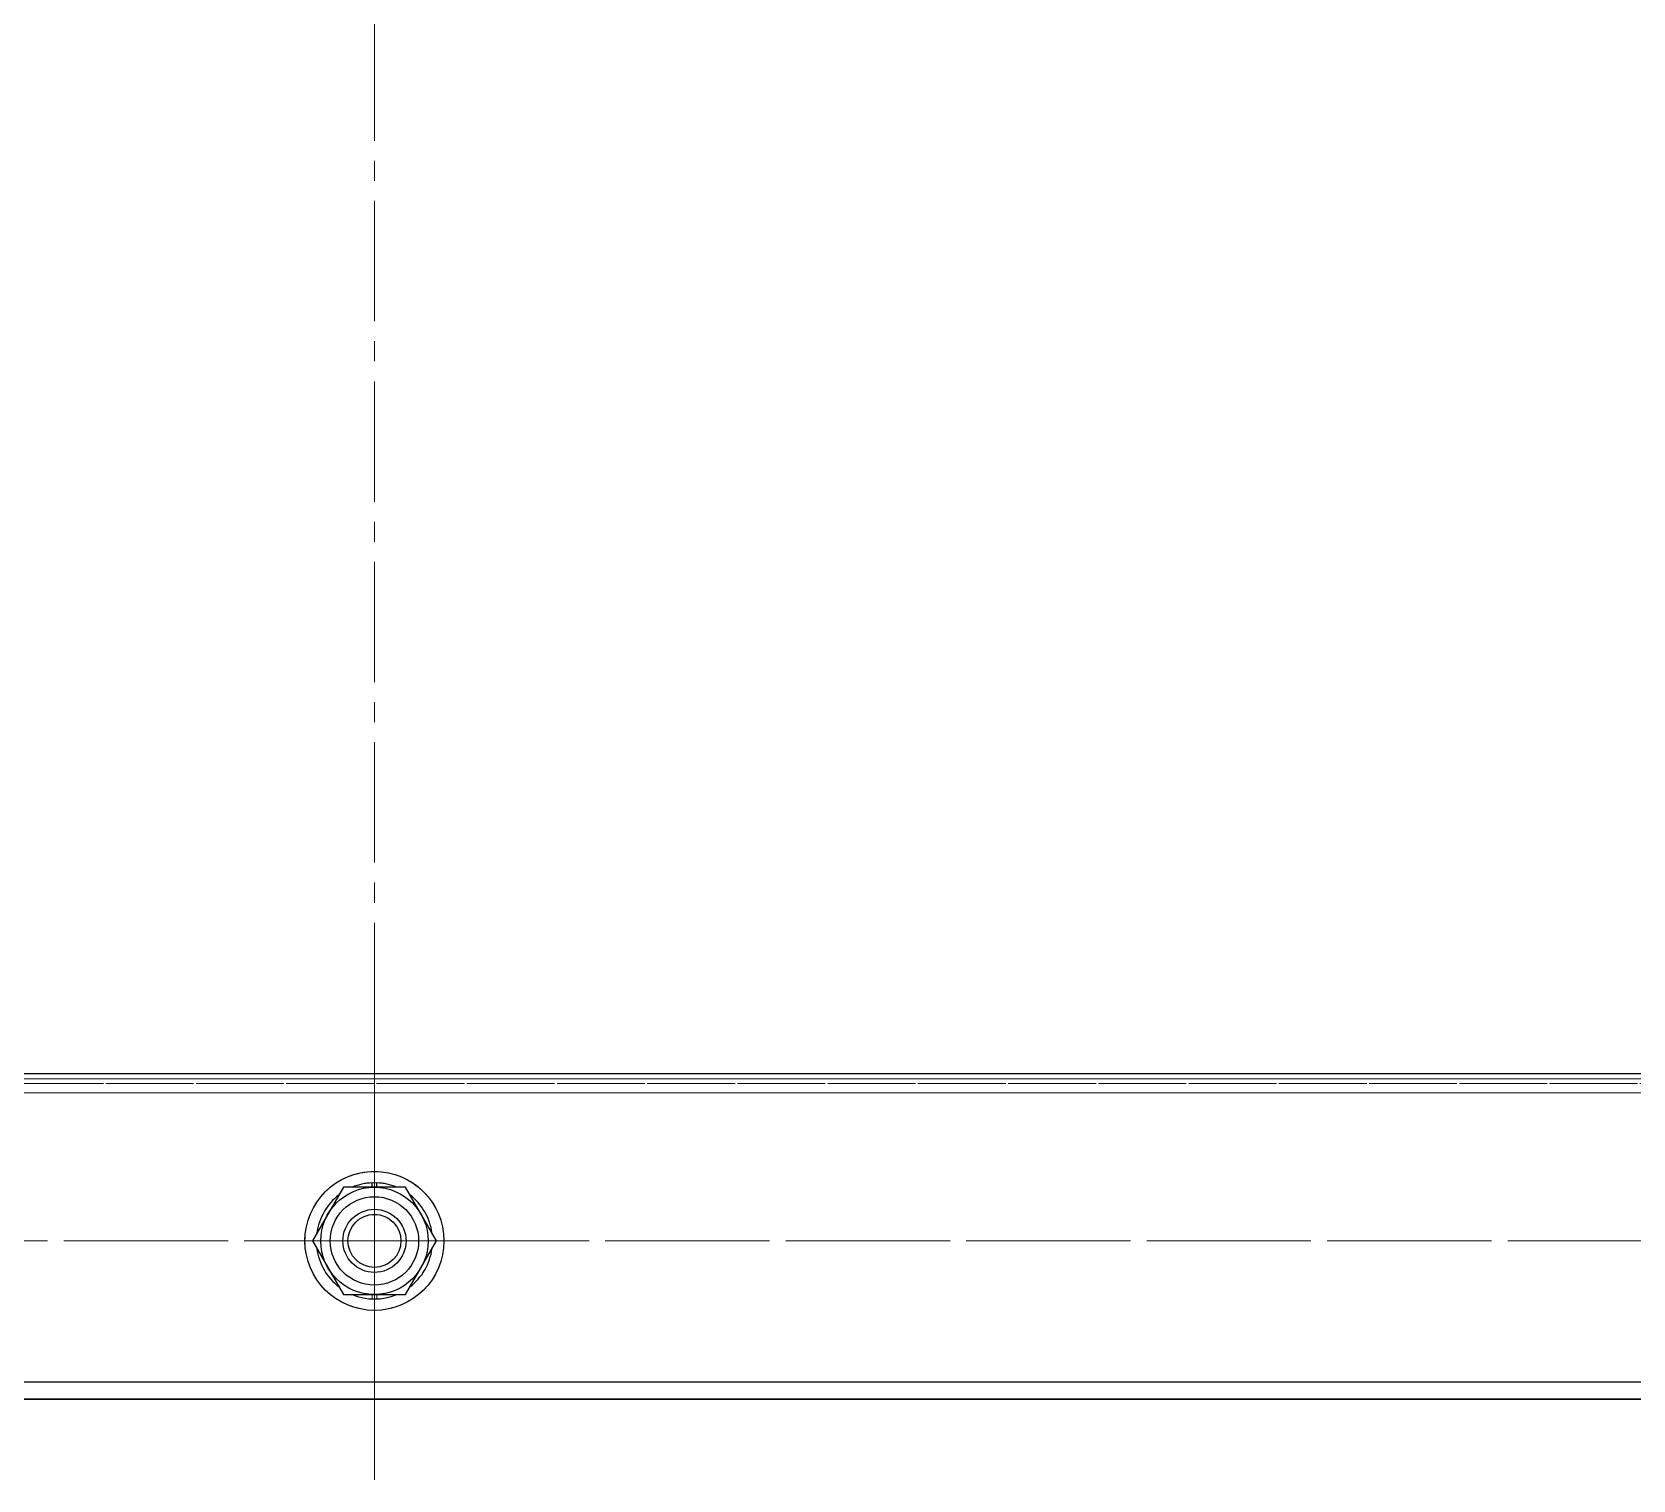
# Model space of a CAD drawing. Header units: millimetres. Extents: x 0 to 51411, y 0 to 16902.
# Drawn here: x 2370.1 to 2623.6, y 7985.3 to 8214.6 of the extents above; entities that cross this region are included whole.
import ezdxf

# ---------------------------------------------------------------- set-up
doc = ezdxf.new("R2010")
doc.units = ezdxf.units.MM
doc.linetypes.add('CENTER2', pattern=[28.575, 19.05, -3.175, 3.175, -3.175])
doc.linetypes.add('HIDDEN2', pattern=[4.7625, 3.175, -1.5875])
for name, color, linetype, lineweight in [('01_外形線', 7, 'Continuous', 25), ('03_かくれ線', 6, 'HIDDEN2', 13), ('04_中心線', 1, 'CENTER2', 9)]:
    doc.layers.add(name, color=color, linetype=linetype, lineweight=lineweight)
doc.layers.add('10_補助線', color=8, linetype='Continuous', lineweight=13, plot=False)

# ---------------------------------------------------------------- blocks, each defined once
blk = doc.blocks.new('*U523')
at = {"layer": '04_中心線', "color": 0, "linetype": 'CENTER2', "transparency": 16777216}
for p, q in [((0, 1.4), (0, 10.5)), ((-10.5, 0), (-1.4, 0)), ((1.4, 0), (10.5, 0)), ((0, -10.5), (0, -1.4))]:
    blk.add_line(p, q, dxfattribs=at)
at = {"layer": '04_中心線', "color": 0, "linetype": 'Continuous', "transparency": 16777216}
for p, q in [((-0.7, 0), (0.7, 0)), ((0, -0.7), (0, 0.7))]:
    blk.add_line(p, q, dxfattribs=at)
blk = doc.blocks.new('*U513')
at = {"layer": '04_中心線', "color": 0, "linetype": 'CENTER2', "transparency": 16777216}
for p, q in [((0, 2.2), (0, 11.59)), ((-11.59, 0), (-2.2, 0)), ((2.2, 0), (11.59, 0)), ((0, -11.59), (0, -2.2))]:
    blk.add_line(p, q, dxfattribs=at)
at = {"layer": '04_中心線', "color": 0, "linetype": 'Continuous', "transparency": 16777216}
for p, q in [((-1.1, 0), (1.1, 0)), ((0, -1.1), (0, 1.1))]:
    blk.add_line(p, q, dxfattribs=at)
blk = doc.blocks.new('*U533')
at = {"layer": '04_中心線', "color": 0, "linetype": 'CENTER2', "transparency": 16777216}
blk.add_line((0, -453.5), (0, -90), dxfattribs=at)
blk = doc.blocks.new('*U568')
at = {"layer": '04_中心線', "color": 0, "linetype": 'CENTER2', "transparency": 16777216}
for p, q in [((0, 1.4), (0, 10.5)), ((-10.5, 0), (-1.4, 0)), ((1.4, 0), (10.5, 0)), ((0, -10.5), (0, -1.4))]:
    blk.add_line(p, q, dxfattribs=at)
at = {"layer": '04_中心線', "color": 0, "linetype": 'Continuous', "transparency": 16777216}
for p, q in [((-0.7, 0), (0.7, 0)), ((0, -0.7), (0, 0.7))]:
    blk.add_line(p, q, dxfattribs=at)
blk = doc.blocks.new('*U556')
at = {"layer": '04_中心線', "color": 0, "linetype": 'CENTER2', "transparency": 16777216}
for p, q in [((0, 2.2), (0, 11.59)), ((-11.59, 0), (-2.2, 0)), ((2.2, 0), (11.59, 0)), ((0, -11.59), (0, -2.2))]:
    blk.add_line(p, q, dxfattribs=at)
at = {"layer": '04_中心線', "color": 0, "linetype": 'Continuous', "transparency": 16777216}
for p, q in [((-1.1, 0), (1.1, 0)), ((0, -1.1), (0, 1.1))]:
    blk.add_line(p, q, dxfattribs=at)

msp = doc.modelspace()

# ---------------------------------------------------------------- linework, layer by layer
at = {"layer": '01_外形線'}
for p, q in [((2824.292, 8049.623), (2024.292, 8049.623)), ((1973.734, 7998.186), (2874.851, 7998.186))]:
    msp.add_line(p, q, dxfattribs=at)
msp.add_lwpolyline([(1984.292, 8000.866), (2864.292, 8000.866, 0.4142136), (2874.292, 8010.866), (2874.292, 8900.866), (1974.292, 8900.866), (1974.292, 8010.866, 0.4142136)], format="xyb", close=True, dxfattribs=at)
msp.add_lwpolyline([(2419.385, 8014.686), (2429.2, 8014.686), (2434.107, 8023.186), (2429.2, 8031.686), (2419.385, 8031.686), (2414.477, 8023.186)], close=True, dxfattribs=at)
for points in [[(2423.917, 8031.686), (2423.917, 8032.379)], [(2424.667, 8031.686), (2424.667, 8032.379)], [(1973.734, 7998.186), (1973.671, 7998.123), (2874.914, 7998.123), (2874.851, 7998.186)]]:
    msp.add_lwpolyline(points, dxfattribs=at)
for radius in [11, 8.5, 7, 5, 4.188]:
    msp.add_circle((2424.292, 8023.186), radius, dxfattribs=at)
for start, end in [(127.50502, 172.49498), (92.33607, 112.49498), (67.50502, 87.66393), (7.50502, 52.49498), (187.50502, 232.49498), (307.50502, 352.49498), (247.50502, 292.49498)]:
    msp.add_arc((2424.292, 8023.186), 9.2, start, end, dxfattribs=at)
at = {"layer": '03_かくれ線', "ltscale": 3}
msp.add_line((2824.292, 8048.123), (2024.292, 8048.123), dxfattribs=at)
msp.add_lwpolyline([(2874.851, 7998.186), (2828.449, 8044.588, -0.6681786), (2819.914, 8048.123), (2028.671, 8048.123, -0.6681786), (2020.136, 8044.588), (1973.734, 7998.186)], format="xyb", dxfattribs=at)
msp.add_lwpolyline([(2429.2, 8031.686), (2419.385, 8031.686), (2414.477, 8023.186), (2419.385, 8014.686), (2429.2, 8014.686), (2434.107, 8023.186)], close=True, dxfattribs=at)
for points in [[(2423.917, 8014.686), (2423.917, 8013.994)], [(2424.667, 8014.686), (2424.667, 8013.994)]]:
    msp.add_lwpolyline(points, dxfattribs=at)
for radius in [11, 8.5, 7, 5, 4.188]:
    msp.add_circle((2424.292, 8023.186), radius, dxfattribs=at)
for start, end in [(127.50502, 172.49498), (67.50502, 112.49498), (7.50502, 52.49498), (187.50502, 232.49498), (307.50502, 352.49498), (247.50502, 267.66393), (272.33607, 292.49498)]:
    msp.add_arc((2424.292, 8023.186), 9.2, start, end, dxfattribs=at)
at = {"layer": '04_中心線'}
for p, q in [((2424.292, 7985.327), (2424.292, 8062.482)), ((2424.292, 8054.464), (2424.292, 7992.147)), ((2851.972, 8023.186), (1996.613, 8023.186)), ((2124.292, 8023.186), (2724.292, 8023.186))]:
    msp.add_line(p, q, dxfattribs=at)
at = {"layer": '10_補助線'}
for p, q in [((2824.292, 8048.873), (2024.292, 8048.873)), ((2827.474, 8046.623), (2022.171, 8046.623))]:
    msp.add_line(p, q, dxfattribs=at)

# ---------------------------------------------------------------- block references
at = {"layer": '04_中心線', "linetype": 'CENTER2'}
for name, p in [('*U533', (2424.292, 8450.866)), ('*U513', (2424.292, 8023.186)), ('*U523', (2424.292, 8023.186))]:
    msp.add_blockref(name, p, dxfattribs=at)
at = {"layer": '04_中心線', "linetype": 'CENTER2', "rotation": 180}
for name in ['*U556', '*U568']:
    msp.add_blockref(name, (2424.292, 8023.186), dxfattribs=at)

doc.saveas('drawing.dxf')
